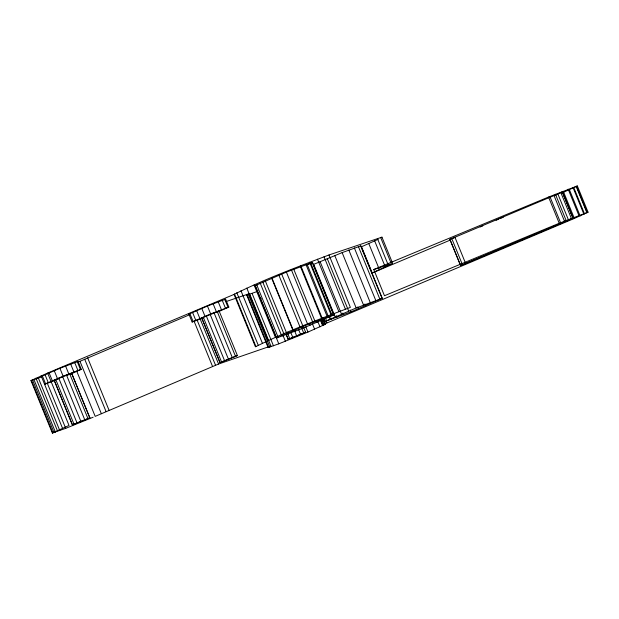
<?xml version="1.0" encoding="UTF-8"?>
<svg xmlns="http://www.w3.org/2000/svg" width="619" height="619" viewBox="0 0 619 619"><rect width="100%" height="100%" fill="white"/><g stroke="black" fill="none" stroke-linecap="round" stroke-linejoin="round"><path stroke-width="0.93" d="M449.866 239.383L562.493 192.006L573.186 218.213L460.559 265.59L449.866 239.383L451.53 238.818M460.559 265.59L573.186 218.213M561.247 192.702L562.493 192.006M93.129 417.221L65.722 428.356L52.336 433.006L30.95 380.592L47.624 373.056L234.044 294.404C264.63 279.177 296.996 267.114 328.991 254.966L381.954 237.147L392.291 262.479M328.991 254.966L350.377 307.38C318.383 319.528 286.017 331.591 255.43 346.818L234.044 294.404M246.757 295.155L249.488 293.584L270.874 345.99L268.143 347.569L246.757 295.155L257.396 291.425M381.389 237.673L381.954 237.147M561.897 192.981L577.357 185.971L588.05 212.178L574.37 218.437L322.329 324.936L320.51 320.495M70.156 374.34L81.29 369.303L78.079 361.442L59.904 368.29L41.38 376.398L42.224 376.22M81.29 369.303L63.107 376.151L44.583 384.26L54.557 380.685M202.947 318.112L192.122 322.012L188.919 314.15L207.442 306.041L225.618 299.194L228.829 307.055L216.843 312.463M224.666 299.758L225.618 299.194M192.122 322.012L210.653 313.903L228.829 307.055M52.336 433.006L69.019 425.462L47.624 373.056M322.909 317.826L325.555 324.17L307.96 332.063L278.782 343.839L255.059 285.676L286.388 272.105L312.494 262.41L333.889 314.823L302.559 328.395L276.445 338.09L307.775 324.518L333.889 314.823M328.735 317.354L307.349 264.94L312.494 262.41M323.768 318.878L324.851 321.547L356.18 307.976L382.294 298.281L360.908 245.867L342.137 252.614L313.717 264.352L335.111 316.766M382.294 298.281L350.965 311.852L324.851 321.547M77.321 362.432L189.406 314.823M76.694 371.06L95.187 416.363L218.577 364.034L270.874 345.99M54.178 380.298L71.688 373.257L89.871 417.81L72.361 424.851L54.178 380.298L55.555 379.934M71.688 373.257L67.084 375.331M219.087 310.955L237.41 355.569L220.047 362.664L201.724 318.05L219.234 311.017L216.132 312.433M72.361 424.851L89.871 417.81M219.9 362.602L237.41 355.569M288.114 339.297L305.624 332.256L288.253 339.359L286.295 334.84M588.05 212.178L559.236 223.25L384.469 295.735L373.775 269.528L392.647 263.354L372.205 272.979L361.504 246.772L378.085 239.36M480.12 226.987L482.789 225.865M496.136 220.232L498.798 219.111M500.578 218.36L503.247 217.23M554.848 195.465L557.518 194.335M371.779 273.188L449.959 240.211M373.775 269.528L548.542 197.043L577.357 185.971M56.167 379.718L58.557 378.797M30.95 380.592L41.798 376.909M452.296 238.524L454.594 237.642M268.143 347.569L278.782 343.839M201.724 318.05L203.705 317.47M225.997 301.608L249.488 293.584M256.854 285.32L255.059 285.676M322.329 324.936L325.555 324.17M257.125 290.837L257.976 290.667M260.336 298.706L261.179 298.528M188.919 314.15L189.762 313.98M576.591 186.497L587.284 212.704M576.111 186.273L586.804 212.479M573.875 187.797L584.568 214.004M572.954 187.371L583.655 213.578M569.441 189.762L580.142 215.969M568.165 189.174L578.866 215.381M563.677 192.23L574.37 218.437M562.431 192.153L573.124 218.352M562.153 191.526L572.846 217.733M560.829 192.571L571.523 218.778M557.765 193.747L568.466 219.954M555.413 194.227L566.106 220.434M553.912 195.287L564.613 221.494M550.036 196.896L560.729 223.103M548.542 197.043L559.236 223.25M454.849 237.054L465.542 263.261M451.708 238.408L462.401 264.615M449.928 239.236L460.621 265.443M380.608 237.394L390.945 262.735M377.397 238.423L388.09 264.63M374.688 240.961L385.382 267.168M368.8 243.6L379.493 269.807M360.598 245.766L381.993 298.172M358.362 246.455L379.749 298.869M354.339 247.902L375.725 300.316M348.807 250.006L370.193 302.42M364.947 303.999L365.674 305.778M342.137 252.614L363.523 305.028M357.767 307.001L358.486 308.78M334.794 255.562L356.18 307.976M350.238 310.08L350.965 311.852M327.273 258.634L348.659 311.048M324.016 256.738L345.402 309.152M342.895 313.021L343.622 314.8M320.085 261.636L341.471 314.05M317.47 259.183L338.856 311.597M336.233 315.636L336.953 317.408M312.193 262.301L333.579 314.715M310.846 263.307L332.233 315.721M309.616 262.208L331.343 315.411M330.693 317.733L331.42 319.512M328.921 316.348L330.004 319.017M305.933 264.445L327.319 316.858M325.78 318.87L326.507 320.65M326.159 321.075L326.886 322.847M324.07 318.986L325.161 321.648M323.141 318.7L325.315 324.031M300.764 265.69L322.151 318.096M322.592 319.474L324.402 323.915M300.393 266.549L321.787 318.955M321.563 319.806L323.737 325.137M321.23 320.294L323.048 324.735M320.99 320.209L322.801 324.65M317.833 321.54L320.008 326.871M316.541 320.541L317.268 322.321M293.731 269.157L315.117 321.571M291.247 269.489L312.634 321.903M312.44 323.899L314.614 329.231M309.353 323.544L310.08 325.315M286.388 272.105L307.775 324.518M305.786 326.739L307.96 332.063M303.442 326.909L305.624 332.256M281.436 273.474L302.83 325.888M301.832 326.615L302.559 328.395M301.817 328.387L303.635 332.836M278.86 275.176L300.254 327.59M298.629 329.61L300.447 334.067M294.489 329.563L295.217 331.343M294.737 331.18L296.555 335.63M271.726 277.482L293.112 329.896M271.671 278.179L293.066 330.592M290.899 332.774L292.717 337.231M287.82 332.171L288.547 333.951M287.889 334.082L289.707 338.531M265.311 280.894L286.705 333.308M286.435 334.902L288.253 339.359M262.479 281.351L283.866 333.765M283.208 335.939L285.382 341.27M282.287 334.275L283.015 336.055M260.204 283.146L281.599 335.56M256.707 284.779L278.101 337.185M255.724 286.667L276.747 338.191M254.061 284.941L275.447 337.355M252.088 293.414L273.474 345.828M246.795 288.106L268.182 340.52M248.451 294.69L269.845 347.104M247.105 294.776L268.491 347.189M240.969 290.721L262.355 343.135M236.798 292.694L258.193 345.1M234.462 293.932L255.856 346.346M224.774 299.364L227.985 307.225M222.213 300.254L225.424 308.115M218.198 301.77L221.401 309.632M217.246 311.597L235.429 356.149M213.106 303.759L216.31 311.62M214.058 312.827L232.241 357.38M207.442 306.041L210.653 313.903M210.158 314.39L228.341 358.943M206.328 315.984L224.511 360.537M201.763 308.386L204.974 316.247M203.318 317.292L221.494 361.844M201.864 318.12L220.047 362.664M200.084 318.731L218.577 364.034M196.625 310.56L199.829 318.421M197.059 319.946L215.544 365.256M192.524 312.347L195.736 320.216M194.072 321.184L212.565 366.494M189.871 313.585L193.074 321.454M87.619 357.767L109.014 410.18M84.687 359.182L106.073 411.596M79.959 361.295L101.354 413.709M77.236 361.612L80.439 369.473M74.675 362.494L77.886 370.355M70.651 364.011L73.862 371.872M71.549 373.195L89.732 417.748M69.707 373.845L87.883 418.39M65.56 366.007L68.771 373.868M66.519 375.068L84.695 419.62M59.904 368.29L63.107 376.151M62.62 376.638L80.803 421.191M58.79 378.232L76.965 422.785M54.224 370.626L57.428 378.488M55.772 379.54L73.955 424.085M54.248 380.283L72.733 425.593M49.079 372.8L52.29 380.662M44.986 374.596L48.189 382.457M47.23 383.045L65.722 428.356M42.332 375.834L45.535 383.695M41.125 375.834L62.511 428.247M38.424 378.201L59.811 430.615M35.948 378.116L57.335 430.53M34.03 379.795L55.424 432.209M32.474 379.741L53.868 432.155M31.484 380.615L52.87 433.029"/></g></svg>
